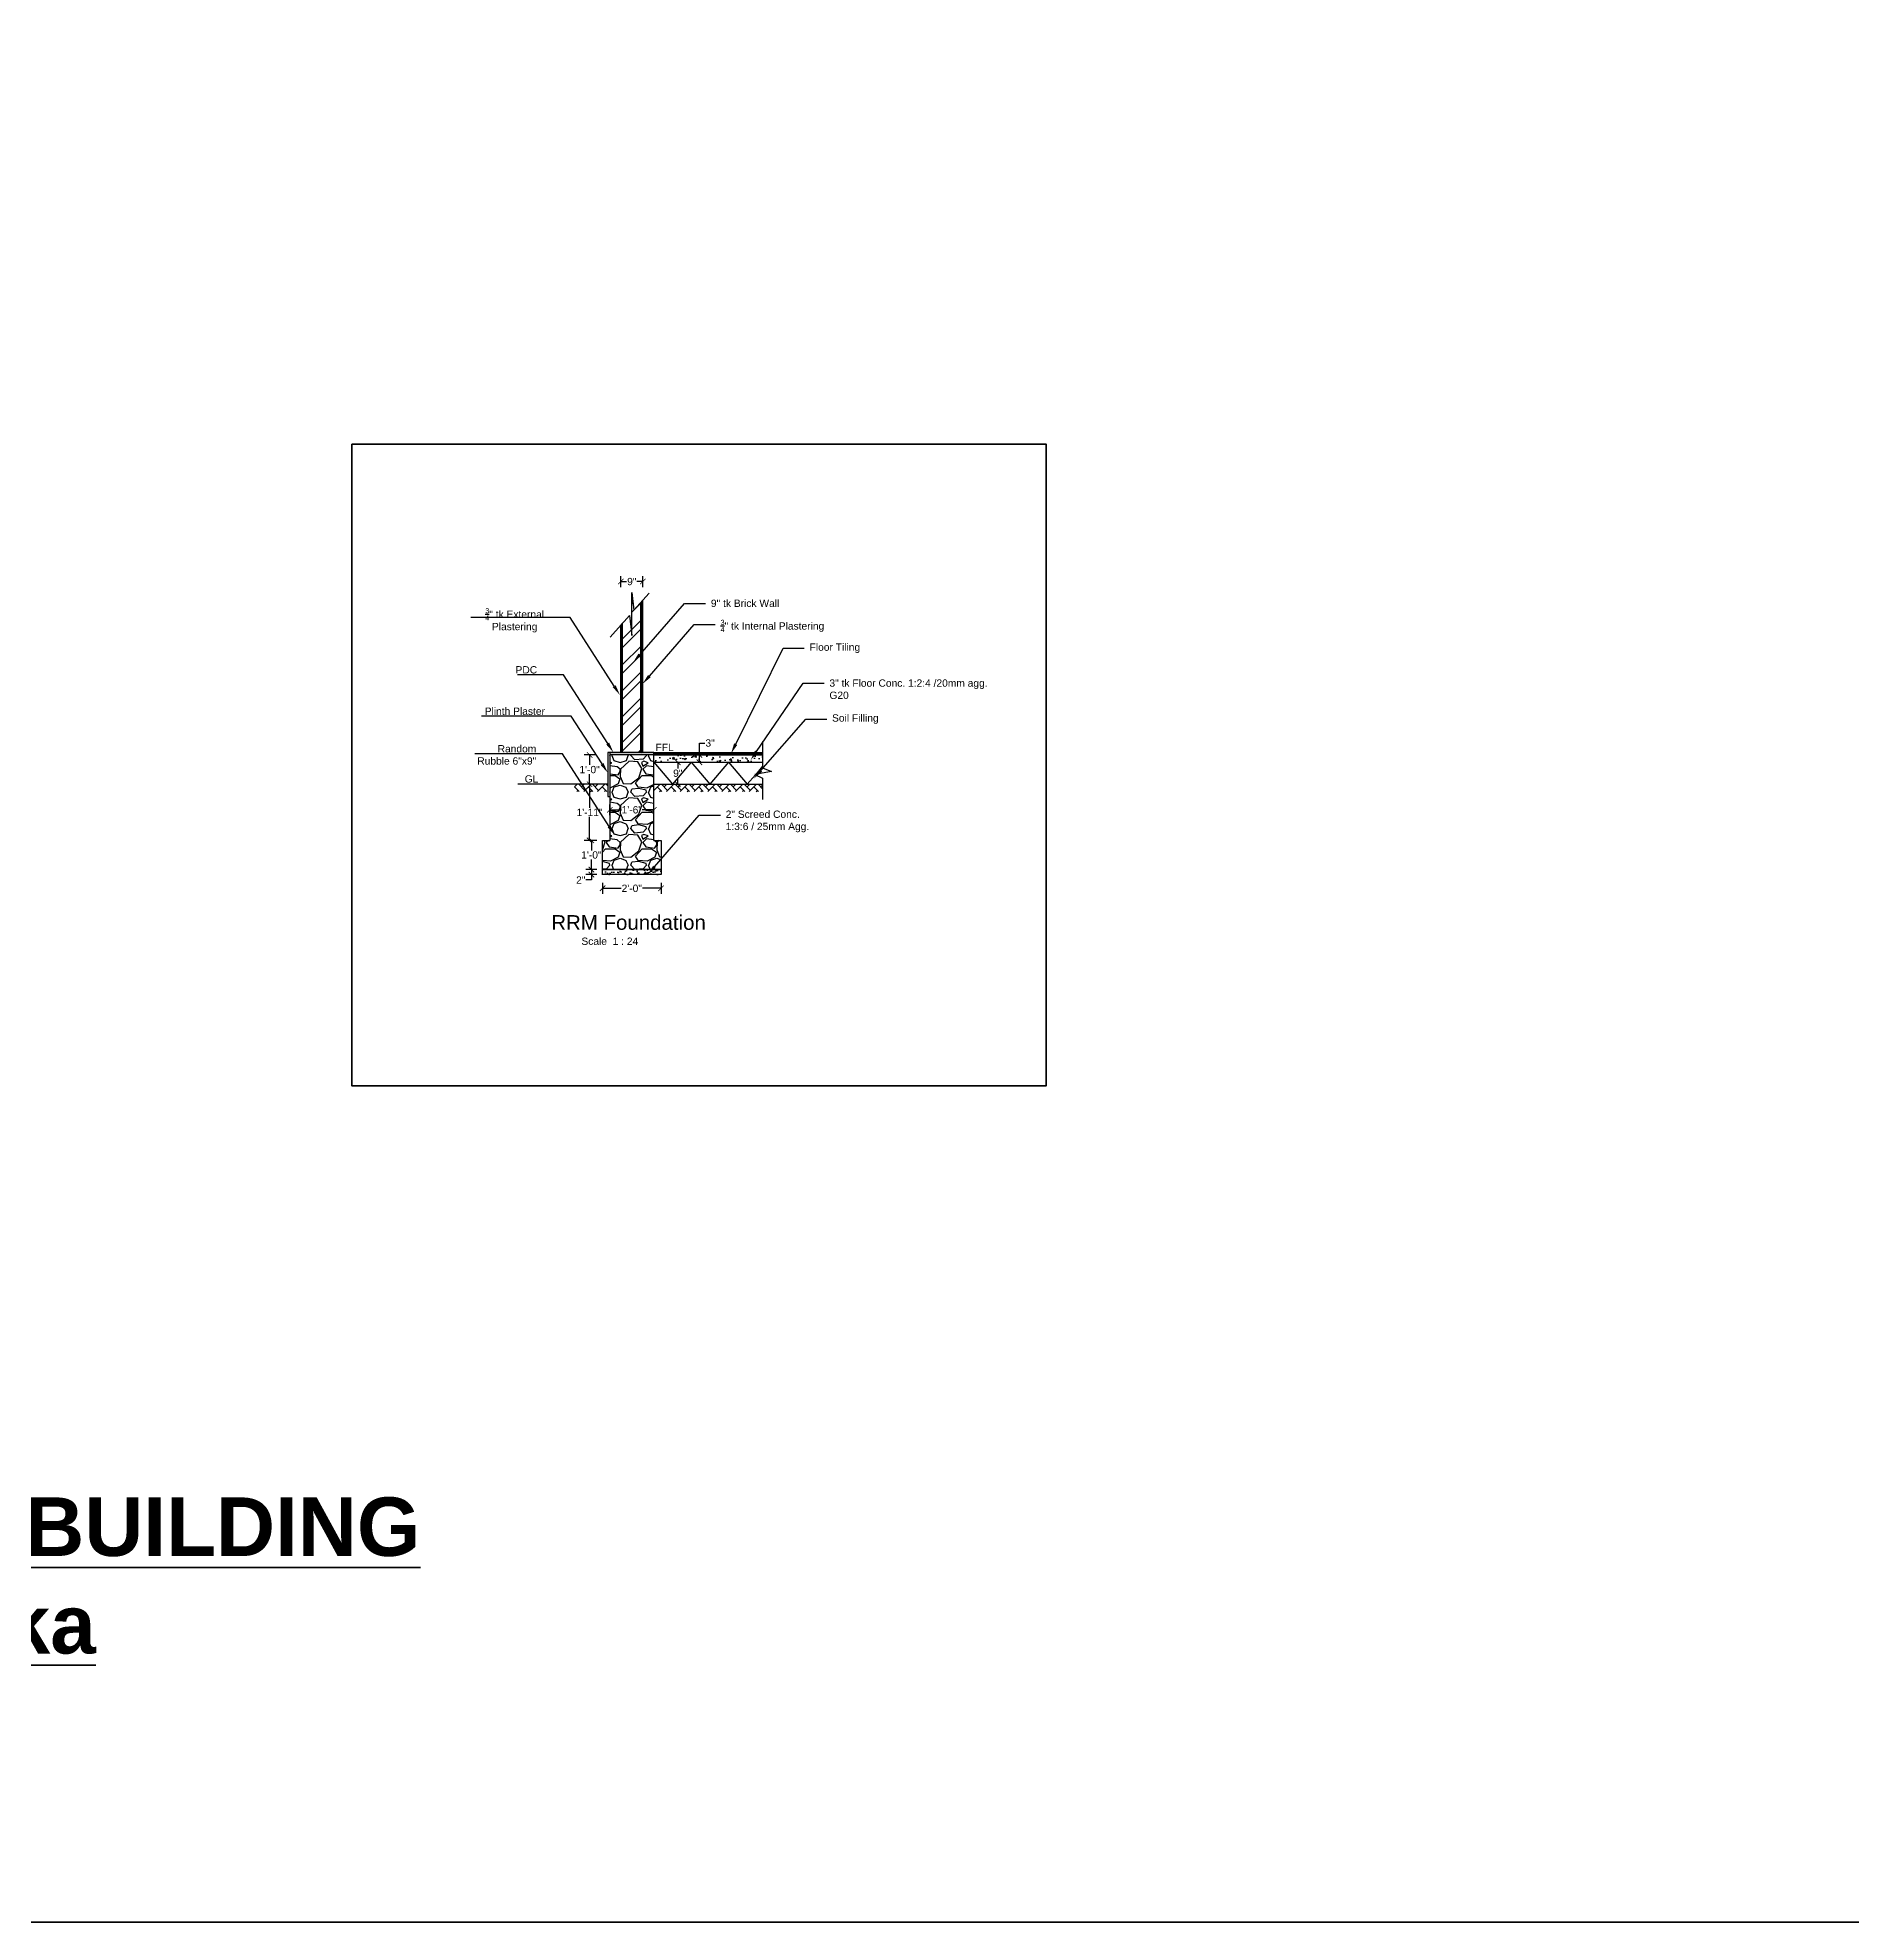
# Model space of a CAD drawing. Header units: inches. Extents: x -5041 to 2538, y -658 to 1746.
# Drawn here: x -3461 to -2717, y -162 to 611 of the extents above; entities that cross this region are included whole.
import ezdxf
from ezdxf import colors
from ezdxf.entities.mleader import LeaderData, LeaderLine
from ezdxf.math import Vec2, Vec3

# ---------------------------------------------------------------- set-up
doc = ezdxf.new("R2010")
doc.units = ezdxf.units.IN
doc.header["$MEASUREMENT"] = 0
doc.layers.add('Foundation', color=120, linetype='Continuous', lineweight=25)
doc.layers.add('Wall', color=20, linetype='Continuous', lineweight=35)
doc.styles.add('2 ft', font='arial.ttf', dxfattribs={"height": 24})
doc.styles.add('3 inch', font='arial.ttf', dxfattribs={"height": 3})
doc.styles.add('3mm', font='arial.ttf', dxfattribs={"height": 0.125})
doc.styles.add('6 inch', font='arial.ttf', dxfattribs={"height": 6})
doc.dimstyles.new('1 to 24 Foundation', dxfattribs={"dimscale": 24, "dimtxt": 3, "dimasz": 0.09375, "dimexe": 0.09375, "dimexo": 0.09375, "dimgap": 0.015625, "dimtad": 0, "dimtih": 1, "dimtoh": 1, "dimdec": 0, "dimzin": 3, "dimdsep": 46, "dimlunit": 4, "dimtxsty": '3 inch', "dimblk": 'ARCHTICK', "dimcen": 0.09, "dimadec": 0, "dimazin": 0, "dimtfac": 1, "dimtdec": 0, "dimtofl": 0, "dimtmove": 0, "dimatfit": 3, "dimfxl": 0.09375, "dimfxlon": 1, "dimtolj": 1, "dimtzin": 0, "dimarcsym": 0})
pattern_1 = [(45, (-1767.58158, -748.43904), (-0.26516504, 0.26516504), []), (45, (-1767.4048, -748.43904), (-0.26516504, 0.26516504), [])]

# ---------------------------------------------------------------- blocks, each defined once
blk = doc.blocks.new('_ArchTick')
at = {"color": 0, "linetype": 'ByBlock', "const_width": 0.15}
blk.add_lwpolyline([(-0.5, -0.5), (0.5, 0.5)], dxfattribs=at)
blk = doc.blocks.new('*D72')
at = {"layer": 'Defpoints', "color": 0, "transparency": 16777216}
for p in [(-3229.71, 270.6), (-3205.71, 270.6), (-3205.71, 262.18)]:
    blk.add_point(p, dxfattribs=at)
at = {"layer": 'Foundation', "color": 0, "lineweight": -2, "transparency": 16777216}
for p, q in [((-3229.71, 264.43), (-3229.71, 259.93)), ((-3205.71, 264.43), (-3205.71, 259.93)), ((-3229.71, 262.18), (-3222.1, 262.18)), ((-3205.71, 262.18), (-3213.32, 262.18))]:
    blk.add_line(p, q, dxfattribs=at)
at = {"layer": 'Foundation', "color": 0, "lineweight": -2, "transparency": 16777216, "xscale": 2.25, "yscale": 2.25, "zscale": 2.25, "rotation": 180}
blk.add_blockref('_ArchTick', (-3229.71, 262.18), dxfattribs=at)
at = {"layer": 'Foundation', "color": 0, "lineweight": -2, "transparency": 16777216, "xscale": 2.25, "yscale": 2.25, "zscale": 2.25}
blk.add_blockref('_ArchTick', (-3205.71, 262.18), dxfattribs=at)
at = {"layer": 'Foundation', "color": 0, "transparency": 16777216, "insert": (-3217.71, 262.18), "char_height": 3, "attachment_point": 5, "style": '3 inch'}
blk.add_mtext('\\A1;2\'-0"', dxfattribs=at)
blk = doc.blocks.new('*D73')
at = {"layer": 'Defpoints', "color": 0, "transparency": 16777216}
for p in [(-3229.71, 281.84), (-3234.26, 269.84), (-3229.71, 269.84)]:
    blk.add_point(p, dxfattribs=at)
at = {"layer": 'Foundation', "color": 0, "lineweight": -2, "transparency": 16777216}
for p, q in [((-3232.01, 281.84), (-3236.51, 281.84)), ((-3234.26, 281.84), (-3234.26, 277.75)), ((-3234.26, 269.84), (-3234.26, 273.94)), ((-3232.01, 269.84), (-3236.51, 269.84))]:
    blk.add_line(p, q, dxfattribs=at)
at = {"layer": 'Foundation', "color": 0, "lineweight": -2, "transparency": 16777216, "xscale": 2.25, "yscale": 2.25, "zscale": 2.25}
for p, rotation in [((-3234.26, 281.84), 90), ((-3234.26, 269.84), 270)]:
    blk.add_blockref('_ArchTick', p, dxfattribs=dict(at, rotation=rotation))
at = {"layer": 'Foundation', "color": 0, "transparency": 16777216, "insert": (-3234.26, 275.84), "char_height": 3, "attachment_point": 5, "style": '3 inch'}
blk.add_mtext('\\A1;1\'-0"', dxfattribs=at)
blk = doc.blocks.new('*D74')
at = {"layer": 'Defpoints', "color": 0, "transparency": 16777216}
for p in [(-3234.26, 267.84), (-3229.71, 269.84), (-3229.71, 267.84)]:
    blk.add_point(p, dxfattribs=at)
at = {"layer": 'Foundation', "color": 0, "lineweight": -2, "transparency": 16777216}
for p, q in [((-3232.01, 269.84), (-3236.51, 269.84)), ((-3232.01, 267.84), (-3236.51, 267.84)), ((-3234.26, 265.59), (-3236.51, 265.59)), ((-3234.26, 269.84), (-3234.26, 267.84)), ((-3234.26, 267.84), (-3234.26, 265.59))]:
    blk.add_line(p, q, dxfattribs=at)
at = {"layer": 'Foundation', "color": 0, "lineweight": -2, "transparency": 16777216, "xscale": 2.25, "yscale": 2.25, "zscale": 2.25}
for p, rotation in [((-3234.26, 269.84), 90), ((-3234.26, 267.84), 270)]:
    blk.add_blockref('_ArchTick', p, dxfattribs=dict(at, rotation=rotation))
at = {"layer": 'Foundation', "color": 0, "transparency": 16777216, "insert": (-3238.63, 265.59), "char_height": 3, "attachment_point": 5, "style": '3 inch'}
blk.add_mtext('\\A1;2"', dxfattribs=at)
blk = doc.blocks.new('*D75')
at = {"layer": 'Defpoints', "color": 0, "transparency": 16777216}
for p in [(-3227.46, 304.84), (-3235.01, 281.84), (-3226.71, 281.84)]:
    blk.add_point(p, dxfattribs=at)
at = {"layer": 'Foundation', "color": 0, "lineweight": -2, "transparency": 16777216}
for p, q in [((-3232.76, 304.84), (-3237.26, 304.84)), ((-3235.01, 304.84), (-3235.01, 295.22)), ((-3235.01, 281.84), (-3235.01, 291.46)), ((-3232.76, 281.84), (-3237.26, 281.84))]:
    blk.add_line(p, q, dxfattribs=at)
at = {"layer": 'Foundation', "color": 0, "lineweight": -2, "transparency": 16777216, "xscale": 2.25, "yscale": 2.25, "zscale": 2.25}
for p, rotation in [((-3235.01, 304.84), 90), ((-3235.01, 281.84), 270)]:
    blk.add_blockref('_ArchTick', p, dxfattribs=dict(at, rotation=rotation))
at = {"layer": 'Foundation', "color": 0, "transparency": 16777216, "insert": (-3235.01, 293.34), "char_height": 3, "attachment_point": 5, "style": '3 inch'}
blk.add_mtext('\\A1;1\'-11"', dxfattribs=at)
blk = doc.blocks.new('*D76')
at = {"layer": 'Defpoints', "color": 0, "transparency": 16777216}
for p in [(-3226.71, 316.84), (-3235.01, 304.84), (-3227.46, 304.84)]:
    blk.add_point(p, dxfattribs=at)
at = {"layer": 'Foundation', "color": 0, "lineweight": -2, "transparency": 16777216}
for p, q in [((-3232.76, 316.84), (-3237.26, 316.84)), ((-3235.01, 316.84), (-3235.01, 312.75)), ((-3232.76, 304.84), (-3237.26, 304.84)), ((-3235.01, 304.84), (-3235.01, 308.94))]:
    blk.add_line(p, q, dxfattribs=at)
at = {"layer": 'Foundation', "color": 0, "lineweight": -2, "transparency": 16777216, "xscale": 2.25, "yscale": 2.25, "zscale": 2.25}
for p, rotation in [((-3235.01, 316.84), 90), ((-3235.01, 304.84), 270)]:
    blk.add_blockref('_ArchTick', p, dxfattribs=dict(at, rotation=rotation))
at = {"layer": 'Foundation', "color": 0, "transparency": 16777216, "insert": (-3235.01, 310.84), "char_height": 3, "attachment_point": 5, "style": '3 inch'}
blk.add_mtext('\\A1;1\'-0"', dxfattribs=at)
blk = doc.blocks.new('*D77')
at = {"layer": 'Defpoints', "color": 0, "transparency": 16777216}
for p in [(-3208.71, 294.35), (-3226.71, 281.84), (-3208.71, 281.84)]:
    blk.add_point(p, dxfattribs=at)
at = {"layer": 'Foundation', "color": 0, "lineweight": -2, "transparency": 16777216}
for p, q in [((-3226.71, 292.1), (-3226.71, 296.6)), ((-3226.71, 294.35), (-3221.93, 294.35)), ((-3208.71, 294.35), (-3213.49, 294.35)), ((-3208.71, 292.1), (-3208.71, 296.6))]:
    blk.add_line(p, q, dxfattribs=at)
at = {"layer": 'Foundation', "color": 0, "lineweight": -2, "transparency": 16777216, "xscale": 2.25, "yscale": 2.25, "zscale": 2.25, "rotation": 180}
blk.add_blockref('_ArchTick', (-3226.71, 294.35), dxfattribs=at)
at = {"layer": 'Foundation', "color": 0, "lineweight": -2, "transparency": 16777216, "xscale": 2.25, "yscale": 2.25, "zscale": 2.25}
blk.add_blockref('_ArchTick', (-3208.71, 294.35), dxfattribs=at)
at = {"layer": 'Foundation', "color": 0, "transparency": 16777216, "insert": (-3217.71, 294.35), "char_height": 3, "attachment_point": 5, "style": '3 inch'}
blk.add_mtext('\\A1;1\'-6"', dxfattribs=at)
blk = doc.blocks.new('*D78')
at = {"layer": 'Defpoints', "color": 0, "transparency": 16777216}
for p in [(-3208.71, 313.84), (-3208.71, 304.84), (-3198.85, 304.84)]:
    blk.add_point(p, dxfattribs=at)
at = {"layer": 'Foundation', "color": 0, "lineweight": -2, "transparency": 16777216}
for p, q in [((-3201.1, 313.84), (-3196.6, 313.84)), ((-3198.85, 313.84), (-3198.85, 311.25)), ((-3201.1, 304.84), (-3196.6, 304.84)), ((-3198.85, 304.84), (-3198.85, 307.44))]:
    blk.add_line(p, q, dxfattribs=at)
at = {"layer": 'Foundation', "color": 0, "lineweight": -2, "transparency": 16777216, "xscale": 2.25, "yscale": 2.25, "zscale": 2.25}
for p, rotation in [((-3198.85, 313.84), 90), ((-3198.85, 304.84), 270)]:
    blk.add_blockref('_ArchTick', p, dxfattribs=dict(at, rotation=rotation))
at = {"layer": 'Foundation', "color": 0, "transparency": 16777216, "insert": (-3198.85, 309.34), "char_height": 3, "attachment_point": 5, "style": '3 inch'}
blk.add_mtext('\\A1;9"', dxfattribs=at)
blk = doc.blocks.new('*D79')
at = {"layer": 'Defpoints', "color": 0, "transparency": 16777216}
for p in [(-3213.21, 387.92), (-3213.21, 380.2), (-3222.21, 370.07)]:
    blk.add_point(p, dxfattribs=at)
at = {"layer": 'Foundation', "color": 0, "lineweight": -2, "transparency": 16777216}
for p, q in [((-3222.21, 385.67), (-3222.21, 390.17)), ((-3222.21, 387.92), (-3219.81, 387.92)), ((-3213.21, 387.92), (-3215.61, 387.92)), ((-3213.21, 385.67), (-3213.21, 390.17))]:
    blk.add_line(p, q, dxfattribs=at)
at = {"layer": 'Foundation', "color": 0, "lineweight": -2, "transparency": 16777216, "xscale": 2.25, "yscale": 2.25, "zscale": 2.25, "rotation": 180}
blk.add_blockref('_ArchTick', (-3222.21, 387.92), dxfattribs=at)
at = {"layer": 'Foundation', "color": 0, "lineweight": -2, "transparency": 16777216, "xscale": 2.25, "yscale": 2.25, "zscale": 2.25}
blk.add_blockref('_ArchTick', (-3213.21, 387.92), dxfattribs=at)
at = {"layer": 'Foundation', "color": 0, "transparency": 16777216, "insert": (-3217.71, 387.92), "char_height": 3, "attachment_point": 5, "style": '3 inch'}
blk.add_mtext('\\A1;9"', dxfattribs=at)
blk = doc.blocks.new('*D80')
at = {"layer": 'Defpoints', "color": 0, "transparency": 16777216}
for p in [(-3193.37, 316.84), (-3189.96, 316.84), (-3193.37, 313.84)]:
    blk.add_point(p, dxfattribs=at)
at = {"layer": 'Foundation', "color": 0, "lineweight": -2, "transparency": 16777216}
for p, q in [((-3191.12, 316.84), (-3187.71, 316.84)), ((-3189.96, 316.84), (-3189.96, 321.74)), ((-3189.96, 321.74), (-3187.71, 321.74)), ((-3189.96, 313.84), (-3189.96, 316.84)), ((-3191.12, 313.84), (-3187.71, 313.84))]:
    blk.add_line(p, q, dxfattribs=at)
at = {"layer": 'Foundation', "color": 0, "lineweight": -2, "transparency": 16777216, "xscale": 2.25, "yscale": 2.25, "zscale": 2.25}
for p, rotation in [((-3189.96, 316.84), 90), ((-3189.96, 313.84), 270)]:
    blk.add_blockref('_ArchTick', p, dxfattribs=dict(at, rotation=rotation))
at = {"layer": 'Foundation', "color": 0, "transparency": 16777216, "insert": (-3185.61, 321.74), "char_height": 3, "attachment_point": 5, "style": '3 inch'}
blk.add_mtext('\\A1;3"', dxfattribs=at)

msp = doc.modelspace()

# ---------------------------------------------------------------- hatches: boundary and pattern name
at = {"layer": 'Foundation'}
h = msp.add_hatch(dxfattribs=at)
h.set_pattern_fill('ANSI32', color=256)
h.set_pattern_definition(pattern_1)
h.paths.add_polyline_path([(-3213.21278, 380.20239), (-3213.96278, 379.35781), (-3213.96278, 317.84232), (-3213.21278, 317.84232)])
h.paths.add_polyline_path([(-3222.21278, 317.84232), (-3221.46278, 317.84232), (-3221.46278, 370.91195), (-3222.21278, 370.06736)])
h = msp.add_hatch(dxfattribs=at)
h.set_pattern_fill('ANSI32', color=256, scale=20)
h.set_pattern_definition([(45, (-1767.5816, -748.439), (-5.3033, 5.3033), []), (45, (-1764.046, -748.439), (-5.3033, 5.3033), [])])
h.paths.add_polyline_path([(-3221.46278, 317.84232), (-3213.96278, 317.84232), (-3213.96278, 379.35781), (-3216.80337, 376.15898), (-3217.68987, 383.45495), (-3217.68987, 365.77326), (-3218.65248, 374.07667), (-3221.46278, 370.91195)])
h = msp.add_hatch(dxfattribs=at)
h.set_pattern_fill('GRAVEL', color=256, scale=15)
h.set_pattern_definition([(228.01279, (-1756.7816, -733.439), (-120, -135), [2.01804, -199.78632]), (184.96974, (-1758.1316, -734.93904), (180, 15), [3.46302, -342.83887]), (132.51045, (-1761.5816, -735.239), (150, -165), [2.44182, -241.74049]), (267.27369, (-1767.4316, -738.98904), (15, 300), [3.15357, -312.20337]), (292.833654, (-1767.5816, -742.13904), (-75, 180), [3.09232, -306.1406]), (357.27369, (-1766.3816, -744.98904), (-300, 15), [3.15357, -312.20337]), (37.69424, (-1763.2316, -745.13904), (-195, -150), [4.17043, -412.87273]), (72.25533, (-1759.9316, -742.58904), (105, 330), [3.93732, -389.79482]), (121.429566, (-1758.7316, -738.83904), (-120, 195), [3.16425, -313.2611]), (175.23636, (-1760.3816, -736.139), (165, -15), [3.61248, -177.01144]), (222.397438, (-1763.9816, -735.83904), (-180, -165), [4.67172, -462.50063]), (138.814075, (-1752.5816, -739.139), (-105, 90), [1.59451, -157.85767]), (171.469234, (-1753.7816, -738.08904), (195, -30), [3.03355, -300.32267]), (225, (-1756.782, -737.639), (-2e-15, -15), [2.12132, -19.09189]), (203.19859, (-1757.8316, -735.839), (75, 30), [1.14237, -113.09423]), (291.80141, (-1758.8816, -736.289), (-15, 45), [1.61555, -79.16193]), (30.96376, (-1758.2816, -737.789), (45, 30), [2.62393, -84.84034]), (161.56505, (-1756.0316, -736.439), (30, -15), [1.89736, -45.5368]), (16.38954, (-1767.5816, -736.28904), (150, 45), [2.658, -263.14268]), (70.346176, (-1765.0316, -735.539), (-60, -165), [2.22992, -220.76112]), (293.19859, (-1756.0316, -733.439), (-30, 75), [2.28472, -111.95187]), (343.61046, (-1755.1316, -735.53904), (-150, 45), [2.658, -263.14268]), (339.44395, (-1767.5816, -745.589), (-75, 30), [2.5632, -125.59686]), (294.77514, (-1765.1816, -746.489), (-75, 165), [2.14767, -212.61965]), (66.80141, (-1755.8816, -748.439), (30, 75), [2.28472, -111.95187]), (17.354025, (-1754.9816, -746.339), (-195, -60), [2.51446, -248.93135]), (69.44395, (-1763.2316, -748.439), (-30, -75), [1.2816, -126.87846]), (101.30993, (-1756.7816, -748.439), (-15, 60), [0.76485, -75.72044]), (165.96376, (-1756.9316, -747.689), (45, -15), [3.09233, -58.75426]), (186.009006, (-1759.9316, -746.93904), (150, 15), [2.86575, -283.70885]), (303.69007, (-1758.2816, -739.139), (-15, 30), [2.16333, -51.91994]), (353.157227, (-1757.0816, -740.93904), (255, -30), [3.77691, -373.91344]), (60.9454, (-1753.3316, -741.389), (-60, -105), [1.54434, -152.89011]), (90, (-1752.582, -740.039), (-15, 15), [0.9, -14.1]), (120.25644, (-1760.2316, -746.489), (60, -105), [2.08386, -206.3028]), (48.01279, (-1761.2816, -744.689), (120, 135), [4.03608, -197.76828]), (0, (-1758.582, -741.689), (15, 15), [3.9, -11.1]), (325.304846, (-1754.6816, -741.689), (150, -105), [2.37171, -234.79911]), (254.0546, (-1752.7316, -743.039), (-15, -60), [2.18403, -107.01762]), (207.645975, (-1753.3316, -745.13904), (-285, -150), [3.55598, -352.04211]), (175.42608, (-1756.4816, -746.78904), (-195, 15), [3.76199, -372.4361])])
h.paths.add_polyline_path([(-3208.71278, 316.84232), (-3226.71278, 316.84232), (-3226.71278, 281.84232), (-3229.71278, 281.84232), (-3229.71278, 269.84232), (-3205.71278, 269.84232), (-3205.71278, 281.84232), (-3208.71278, 281.84232)])
h = msp.add_hatch(color=256, dxfattribs=at)
h.dxf.hatch_style = 1
h.paths.add_polyline_path([(-3208.71278, 316.84232), (-3208.71278, 317.84232), (-3226.71278, 317.84232), (-3226.71278, 316.84232)])
h = msp.add_hatch(dxfattribs=at)
h.set_pattern_fill('ANSI32', color=256)
h.set_pattern_definition(pattern_1)
h.paths.add_polyline_path([(-3164.0766, 317.84232), (-3208.71278, 317.84232), (-3208.71278, 316.84232), (-3164.0766, 316.84232)])
h = msp.add_hatch(dxfattribs=at)
h.set_pattern_fill('AR-CONC', color=256)
h.set_pattern_definition([(50, (-1767.5816, -748.439), (7.172602, -0.627521), [0.75, -8.25]), (355, (-1767.5816, -748.439), (-1.387513, 7.52192), [0.6, -6.6]), (100.45144, (-1766.984, -748.491), (5.785088, 6.8944), [0.637402, -7.01142]), (46.1842, (-1767.582, -746.439), (10.672413, -1.655193), [1.125, -12.375]), (96.63564, (-1766.692, -746.577), (9.34662, 9.741186), [0.956103, -10.51714]), (351.18416, (-1767.582, -746.439), (9.34662, 9.741186), [0.9, -9.9]), (21, (-1766.5816, -746.939), (5.96907, -4.026189), [0.75, -8.25]), (326, (-1766.5816, -746.939), (2.433153, 7.2515), [0.6, -6.6]), (71.45144, (-1766.084, -747.2746), (8.402224, 3.225312), [0.637402, -7.01142]), (37.5, (-1767.5816, -748.439), (0.1215986, 3.3289385), [0, -6.52, 0, -6.7, 0, -6.625]), (7.5, (-1767.5816, -748.439), (2.6306954, 3.944117), [0, -3.82, 0, -6.37, 0, -2.525]), (327.5, (-1769.8116, -748.439), (5.3382244, -0.2255487), [0, -2.5, 0, -7.8, 0, -10.35]), (317.5, (-1770.8116, -748.439), (5.831862, 1.00105), [0, -3.25, 0, -5.18, 0, -7.35])])
h.paths.add_polyline_path([(-3164.0766, 316.84232), (-3208.71278, 316.84232), (-3208.71278, 313.84232), (-3164.0766, 313.84232)])
h = msp.add_hatch(dxfattribs=at)
h.set_pattern_fill('AR-HBONE', color=256, scale=0.5)
h.set_pattern_definition([(45, (-1767.5816, -748.439), (0, 2.8284271), [6, -2]), (135, (-1766.1674, -747.0248), (2e-16, 2.8284271), [6, -2])])
h.paths.add_polyline_path([(-3164.0766, 304.84232), (-3208.71278, 304.84232), (-3208.71278, 301.84232), (-3164.0766, 301.84232)])
h.paths.add_polyline_path([(-3227.46278, 301.84232), (-3227.46278, 304.84232), (-3241.1771, 304.84232), (-3241.1771, 301.84232)])
h = msp.add_hatch(dxfattribs=at)
h.set_pattern_fill('AR-CONC', color=256, scale=0.5)
h.set_pattern_definition([(50, (-1767.5816, -748.439), (3.586301, -0.3137607), [0.375, -4.125]), (355, (-1767.5816, -748.439), (-0.693757, 3.760961), [0.3, -3.3]), (100.45144, (-1767.2827, -748.4652), (2.892544, 3.4472), [0.318701, -3.5057106]), (46.1842, (-1767.5816, -747.439), (5.336207, -0.827596), [0.5625, -6.1875]), (96.63564, (-1767.137, -747.508), (4.67331, 4.870593), [0.478052, -5.258569]), (351.18416, (-1767.5816, -747.439), (4.67331, 4.870593), [0.45, -4.95]), (21, (-1767.0816, -747.689), (2.9845353, -2.0130945), [0.375, -4.125]), (326, (-1767.0816, -747.689), (1.216577, 3.62575), [0.3, -3.3]), (71.45144, (-1766.833, -747.8568), (4.201112, 1.612656), [0.318701, -3.5057106]), (37.5, (-1767.5816, -748.439), (0.0607993, 1.6644693), [0, -3.26, 0, -3.35, 0, -3.3125]), (7.5, (-1767.5816, -748.439), (1.3153477, 1.9720586), [0, -1.91, 0, -3.185, 0, -1.2625]), (327.5, (-1768.6966, -748.439), (2.6691122, -0.1127744), [0, -1.25, 0, -3.9, 0, -5.175]), (317.5, (-1769.1966, -748.439), (2.915931, 0.500525), [0, -1.625, 0, -2.59, 0, -3.675])])
h.paths.add_polyline_path([(-3205.71278, 269.84232), (-3229.71278, 269.84232), (-3229.71278, 267.84232), (-3205.71278, 267.84232)])

# ---------------------------------------------------------------- linework, layer by layer
for p, q in [((-3213.96278, 317.84232), (-3213.96278, 379.35781)), ((-3213.21278, 317.84232), (-3213.21278, 380.20239)), ((-3221.46278, 317.84232), (-3221.46278, 370.91195)), ((-3222.21278, 317.84232), (-3222.21278, 370.06736)), ((-3208.71278, 317.84232), (-3227.46278, 317.84232)), ((-3227.46278, 317.84232), (-3227.46278, 299.84232)), ((-3226.71278, 317.84232), (-3226.71278, 281.84232)), ((-3208.71278, 316.84232), (-3226.71278, 316.84232)), ((-3208.71278, 281.84232), (-3208.71278, 317.84232)), ((-3208.71278, 317.84232), (-3164.0766, 317.84232)), ((-3208.71278, 316.84232), (-3164.0766, 316.84232)), ((-3208.71278, 313.84232), (-3164.0766, 313.84232)), ((-3208.71278, 313.84232), (-3201.04009, 304.84232)), ((-3193.36739, 313.84232), (-3201.04009, 304.84232)), ((-3193.36739, 313.84232), (-3185.6947, 304.84232)), ((-3178.022, 313.84232), (-3185.6947, 304.84232)), ((-3178.022, 313.84232), (-3170.3493, 304.84232)), ((-3164.0766, 312.20014), (-3166.90533, 308.88206)), ((-3227.46278, 304.84232), (-3264.41617, 304.84232)), ((-3208.71278, 304.84232), (-3164.0766, 304.84232)), ((-3167.03347, 308.73175), (-3170.3493, 304.84232)), ((-3227.46278, 299.84232), (-3226.71278, 299.84232)), ((-3229.71278, 281.84232), (-3226.71278, 281.84232)), ((-3229.71278, 269.84232), (-3229.71278, 281.84232)), ((-3208.71278, 281.84232), (-3205.71278, 281.84232)), ((-3205.71278, 281.84232), (-3205.71278, 269.84232)), ((-3205.71278, 269.84232), (-3229.71278, 269.84232))]:
    msp.add_line(p, q, dxfattribs=at)
for points in [[(-3226.60836, 365.11744), (-3218.65248, 374.07667), (-3217.68987, 365.77326), (-3217.68987, 383.45495), (-3216.80337, 376.15898), (-3210.52768, 383.22612)], [(-3164.0766, 322.35233), (-3164.0766, 311.53894), (-3160.47954, 310.02751), (-3167.22577, 308.82494), (-3164.0766, 307.29886), (-3164.0766, 298.52148)]]:
    msp.add_lwpolyline(points, dxfattribs=at)
msp.add_lwpolyline([(-3229.71278, 269.84232), (-3205.71278, 269.84232), (-3205.71278, 267.84232), (-3229.71278, 267.84232)], close=True, dxfattribs=at)
at = {"layer": 'Wall'}
for points in [[(-2562.42447, 1406.28818), (-5040.687, 1406.28818), (-5040.687, -161.68299), (-2562.42447, -161.68299)], [(-3332.45289, 444.29505), (-3047.92056, 444.29505), (-3047.92056, 181.20609), (-3332.45289, 181.20609)]]:
    msp.add_lwpolyline(points, close=True, dxfattribs=at)

# ---------------------------------------------------------------- texts
at = {"layer": 'Foundation', "attachment_point": 1}
for s, width, gutter_width, insert, char_height, style in [('RRM Foundation', 72.6039567, 30, (-3250.70719, 251.17473), 6, '6 inch'), ('Scale  1 : 24', 29.8256357, 15, (-3238.35977, 241.99223), 3, '3 inch')]:
    msp.add_mtext_dynamic_manual_height_columns(s, width=width, gutter_width=gutter_width, heights=[0], dxfattribs=dict(at, insert=insert, char_height=char_height, style=style))
at = {"layer": 'Wall', "attachment_point": 1}
for s, width, gutter_width, insert, char_height, style in [('FFL', 3.4432666, 15, (-3207.98564, 321.46052), 3, '3 inch'), ('GL', 3.4432666, 15, (-3261.61853, 308.51776), 3, '3 inch'), ('\\pxqc;{\\fArial|b1|i0|c0|p34;\\LPROPOSED SINGLE STORIED BUILDING\\PFOR Sajani Prabhashika\\PAT \\PMaharagama}', 785.7777603, 75, (-4024.10253, 12.495), 24, '2 ft')]:
    msp.add_mtext_dynamic_manual_height_columns(s, width=width, gutter_width=gutter_width, heights=[0], dxfattribs=dict(at, insert=insert, char_height=char_height, style=style))

# ---------------------------------------------------------------- dimensions: what is measured, and where the dimension line sits
at = {"layer": 'Foundation'}
for base, p1, p2, picture, middle in [((-3213.21278, 387.91683), (-3222.21278, 370.06736), (-3213.21278, 380.20239), '*D79', (-3217.71278, 387.91683)), ((-3208.71278, 294.35079), (-3226.71278, 281.84232), (-3208.71278, 281.84232), '*D77', (-3217.71278, 294.35079)), ((-3205.71278, 262.18148), (-3229.71278, 270.59665), (-3205.71278, 270.59665), '*D72', (-3217.71278, 262.18148))]:
    dim = msp.add_linear_dim(base=base, p1=p1, p2=p2, dimstyle='1 to 24 Foundation', dxfattribs=at)
    dim.commit()
    dim.dimension.update_dxf_attribs({"geometry": picture, "text_midpoint": middle})
for base, p1, p2, picture, middle in [((-3235.00593, 304.84232), (-3226.71278, 316.84232), (-3227.46278, 304.84232), '*D76', (-3235.00593, 310.84232)), ((-3198.85178, 304.84232), (-3208.71278, 313.84232), (-3208.71278, 304.84232), '*D78', (-3198.85178, 309.34232)), ((-3235.00593, 281.84232), (-3227.46278, 304.84232), (-3226.71278, 281.84232), '*D75', (-3235.00593, 293.34232)), ((-3234.25593, 269.84232), (-3229.71278, 281.84232), (-3229.71278, 269.84232), '*D73', (-3234.25593, 275.84232)), ((-3234.25593, 267.84232), (-3229.71278, 269.84232), (-3229.71278, 267.84232), '*D74', (-3238.63059, 265.59232))]:
    dim = msp.add_linear_dim(base=base, p1=p1, p2=p2, angle=90, dimstyle='1 to 24 Foundation', dxfattribs=at)
    dim.commit()
    dim.dimension.update_dxf_attribs({"geometry": picture, "text_midpoint": middle})
dim = msp.add_linear_dim(base=(-3189.95987, 316.84232), p1=(-3193.36739, 313.84232), p2=(-3193.36739, 316.84232), angle=90, dimstyle='1 to 24 Foundation', dxfattribs=at)
dim.commit()
dim.dimension.update_dxf_attribs({"geometry": '*D80', "text_midpoint": (-3185.61182, 321.73951), "dimtype": 160})

# ---------------------------------------------------------------- leaders
ml = msp.add_multileader_mtext('Standard', dxfattribs=at)
ml.set_content('9" tk Brick Wall', color=256, style='3mm')
ml.set_leader_properties()
ml.build(insert=Vec2(0, 0))
ml.multileader.update_dxf_attribs({"text_right_attachment_type": 6, "dogleg_length": 0.36, "arrow_head_size": 4.32, "scale": 24})
ctx = ml.context
ctx.base_point, ctx.scale, ctx.char_height, ctx.arrow_head_size, ctx.landing_gap_size, ctx.plane_origin = Vec3(-3187.43408, 378.99817), 24, 3, 4.32, 2.16, Vec3(-3217.28942, 354.63466)
ctx.right_attachment = 6
notes = []
notes.append((ctx, [(0, (1, 1, 0), (-3196.07408, 378.99817), (1, 0), 8.64, [(0, [(-3217.28942, 354.63466)], 0, [])])]))
ctx.mtext.insert, ctx.mtext.flow_direction = Vec3(-3185.27408, 380.52375), 5
ml = msp.add_multileader_mtext('Standard', dxfattribs=at)
ml.set_content('\\A1;{\\H0.7x;\\S3/4;\\H1.42857x;" tk External\\PPlastering}', color=256, style='3mm')
ml.set_leader_properties()
ml.build(insert=Vec2(0, 0))
ml.multileader.update_dxf_attribs({"text_right_attachment_type": 6, "dogleg_length": 0.36, "arrow_head_size": 4.32, "scale": 24})
ctx = ml.context
ctx.base_point, ctx.scale, ctx.char_height, ctx.arrow_head_size, ctx.landing_gap_size, ctx.plane_origin = Vec3(-3279.74441, 375.09011), 24, 3, 4.32, 2.16, Vec3(-3222.57378, 341.3966)
ctx.right_attachment, ctx.text_align_type = 6, 1
notes.append((ctx, [(0, (1, 1, 0), (-3243.03532, 373.14911), (-1, 0), 8.64, [(0, [(-3222.57378, 341.3966)], 0, [])])]))
ctx.mtext.insert, ctx.mtext.alignment, ctx.mtext.flow_direction = Vec3(-3265.70987, 377.0311), 2, 5
ml = msp.add_multileader_mtext('Standard', dxfattribs=at)
ml.set_content('\\A1;{\\H0.7x;\\S3/4;}" tk Internal Plastering', color=256, style='3mm')
ml.set_leader_properties()
ml.build(insert=Vec2(0, 0))
ml.multileader.update_dxf_attribs({"text_right_attachment_type": 6, "dogleg_length": 0.36, "arrow_head_size": 4.32, "scale": 24})
ctx = ml.context
ctx.base_point, ctx.scale, ctx.char_height, ctx.arrow_head_size, ctx.landing_gap_size, ctx.plane_origin = Vec3(-3183.46762, 370.30461), 24, 3, 4.32, 2.16, Vec3(-3213.32296, 345.9411)
ctx.right_attachment = 6
notes.append((ctx, [(0, (1, 1, 0), (-3192.10762, 370.30461), (1, 0), 8.64, [(0, [(-3213.32296, 345.9411)], 0, [])])]))
ctx.mtext.insert, ctx.mtext.width, ctx.mtext.flow_direction = Vec3(-3181.30762, 372.24561), 42.1686221, 5
ml = msp.add_multileader_mtext('Standard', dxfattribs=at)
ml.set_content('Floor Tiling', color=256, style='3mm')
ml.set_leader_properties()
ml.build(insert=Vec2(0, 0))
ml.multileader.update_dxf_attribs({"text_right_attachment_type": 6, "dogleg_length": 0.36, "arrow_head_size": 4.32, "scale": 24})
ctx = ml.context
ctx.base_point, ctx.scale, ctx.char_height, ctx.arrow_head_size, ctx.landing_gap_size, ctx.plane_origin = Vec3(-3146.9859, 360.61673), 24, 3, 4.32, 2.16, Vec3(-3177.04032, 317.3913)
ctx.right_attachment = 6
notes.append((ctx, [(0, (1, 1, 0), (-3155.6259, 360.61673), (1, 0), 8.64, [(0, [(-3177.04032, 317.3913)], 0, [])])]))
ctx.mtext.insert, ctx.mtext.flow_direction = Vec3(-3144.8259, 362.55773), 5
ml = msp.add_multileader_mtext('Standard', dxfattribs=at)
ml.set_content('PDC', color=256, style='3mm')
ml.set_leader_properties()
ml.build(insert=Vec2(0, 0))
ml.multileader.update_dxf_attribs({"text_right_attachment_type": 6, "dogleg_length": 0.36, "arrow_head_size": 4.32, "scale": 24})
ctx = ml.context
ctx.base_point, ctx.scale, ctx.char_height, ctx.arrow_head_size, ctx.landing_gap_size, ctx.plane_origin = Vec3(-3267.02859, 351.72289), 24, 3, 4.32, 2.16, Vec3(-3225.24757, 317.89596)
ctx.right_attachment, ctx.text_align_type = 6, 2
notes.append((ctx, [(0, (1, 1, 0), (-3245.70911, 349.64847), (-1, 0), 8.64, [(0, [(-3225.24757, 317.89596)], 0, [])])]))
ctx.mtext.insert, ctx.mtext.alignment, ctx.mtext.flow_direction = Vec3(-3256.50911, 353.24847), 3, 5
ml = msp.add_multileader_mtext('Standard', dxfattribs=at)
ml.set_content('3" tk Floor Conc. 1:2:4 /20mm agg.\\PG20 ', color=256, style='3mm')
ml.set_leader_properties()
ml.build(insert=Vec2(0, 0))
ml.multileader.update_dxf_attribs({"text_right_attachment_type": 6, "dogleg_length": 0.36, "arrow_head_size": 4.32, "scale": 24})
ctx = ml.context
ctx.base_point, ctx.scale, ctx.char_height, ctx.arrow_head_size, ctx.landing_gap_size, ctx.plane_origin = Vec3(-3138.86016, 346.29096), 24, 3, 4.32, 2.16, Vec3(-3169.01688, 314.72048)
ctx.right_attachment = 6
notes.append((ctx, [(0, (1, 1, 0), (-3147.50016, 346.29096), (1, 0), 8.64, [(0, [(-3169.01688, 314.72048)], 0, [])])]))
ctx.mtext.insert, ctx.mtext.flow_direction = Vec3(-3136.70016, 347.81654), 5
ml = msp.add_multileader_mtext('Standard', dxfattribs=at)
ml.set_content('Plinth Plaster', color=256, style='3mm')
ml.set_leader_properties()
ml.build(insert=Vec2(0, 0))
ml.multileader.update_dxf_attribs({"text_right_attachment_type": 6, "dogleg_length": 0.36, "arrow_head_size": 4.32, "scale": 24})
ctx = ml.context
ctx.base_point, ctx.scale, ctx.char_height, ctx.arrow_head_size, ctx.landing_gap_size, ctx.plane_origin = Vec3(-3279.88755, 334.76556), 24, 3, 4.32, 2.16, Vec3(-3227.54937, 309.52108)
ctx.right_attachment, ctx.text_align_type = 6, 2
notes.append((ctx, [(0, (1, 1, 0), (-3242.5019, 332.69012), (-1, 0), 8.64, [(0, [(-3227.54937, 309.52108)], 0, [])])]))
ctx.mtext.insert, ctx.mtext.alignment, ctx.mtext.flow_direction = Vec3(-3253.3019, 336.29012), 3, 5
ml = msp.add_multileader_mtext('Standard', dxfattribs=at)
ml.set_content('Soil Filling', color=256, style='3mm')
ml.set_leader_properties()
ml.build(insert=Vec2(0, 0))
ml.multileader.update_dxf_attribs({"text_right_attachment_type": 6, "dogleg_length": 0.36, "arrow_head_size": 4.32, "scale": 24})
ctx = ml.context
ctx.base_point, ctx.scale, ctx.char_height, ctx.arrow_head_size, ctx.landing_gap_size, ctx.plane_origin = Vec3(-3137.77207, 331.56934), 24, 3, 4.32, 2.16, Vec3(-3167.62741, 307.20582)
ctx.right_attachment = 6
notes.append((ctx, [(0, (1, 1, 0), (-3146.41207, 331.56934), (1, 0), 8.64, [(0, [(-3167.62741, 307.20582)], 0, [])])]))
ctx.mtext.insert, ctx.mtext.flow_direction = Vec3(-3135.61207, 333.51033), 5
ml = msp.add_multileader_mtext('Standard', dxfattribs=at)
ml.set_content('Random \\PRubble 6"x9"', color=256, style='3mm')
ml.set_leader_properties()
ml.build(insert=Vec2(0, 0))
ml.multileader.update_dxf_attribs({"text_right_attachment_type": 6, "dogleg_length": 0.36, "arrow_head_size": 4.32, "scale": 24})
ctx = ml.context
ctx.base_point, ctx.scale, ctx.char_height, ctx.arrow_head_size, ctx.landing_gap_size, ctx.plane_origin = Vec3(-3282.66959, 319.36421), 24, 3, 4.32, 2.16, Vec3(-3224.68057, 283.9305)
ctx.right_attachment, ctx.text_align_type = 6, 2
notes.append((ctx, [(0, (1, 1, 0), (-3246.05747, 317.28979), (-1, 0), 8.64, [(0, [(-3224.68057, 283.9305)], 0, [])])]))
ctx.mtext.insert, ctx.mtext.alignment, ctx.mtext.flow_direction = Vec3(-3256.85747, 320.88979), 3, 5
ml = msp.add_multileader_mtext('Standard', dxfattribs=at)
ml.set_content('2" Screed Conc.\\P1:3:6 / 25mm Agg.', color=256, style='3mm')
ml.set_leader_properties()
ml.build(insert=Vec2(0, 0))
ml.multileader.update_dxf_attribs({"text_right_attachment_type": 6, "dogleg_length": 0.36, "arrow_head_size": 4.32, "scale": 24})
ctx = ml.context
ctx.base_point, ctx.scale, ctx.char_height, ctx.arrow_head_size, ctx.landing_gap_size, ctx.plane_origin = Vec3(-3181.38329, 292.11683), 24, 3, 4.32, 2.16, Vec3(-3211.23863, 267.75331)
ctx.right_attachment = 6
notes.append((ctx, [(0, (1, 1, 0), (-3190.02329, 292.11683), (1, 0), 8.64, [(0, [(-3211.23863, 267.75331)], 0, [])])]))
ctx.mtext.insert, ctx.mtext.flow_direction = Vec3(-3179.22329, 294.05782), 5
for ctx, leaders in notes:
    for number, flags, end, landing, length, lines in leaders:
        leader = LeaderData()
        leader.index, (leader.has_last_leader_line, leader.has_dogleg_vector, leader.attachment_direction) = number, flags
        leader.last_leader_point, leader.dogleg_vector, leader.dogleg_length = Vec3(end), Vec3(landing), length
        for number, points, colour, breaks in lines:
            line = LeaderLine()
            line.index, line.vertices, line.color, line.breaks = number, Vec3.list(points), colors.encode_raw_color(colour), breaks
            leader.lines.append(line)
        ctx.leaders.append(leader)

doc.saveas('drawing.dxf')
